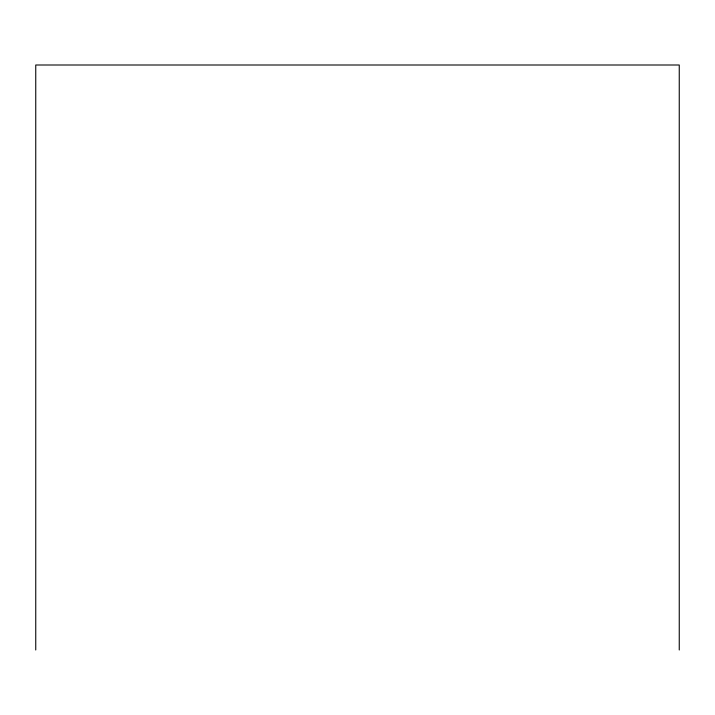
<?xml version="1.0" encoding="UTF-8"?>
<svg xmlns="http://www.w3.org/2000/svg" width="715" height="715" viewBox="0 0 715 715"><rect width="100%" height="100%" fill="white"/><g stroke="black" fill="none" stroke-linecap="round" stroke-linejoin="round"><path stroke-width="1.07" d="M679.25 649.998L679.25 65.002L35.75 65.002L35.75 649.998"/></g></svg>
